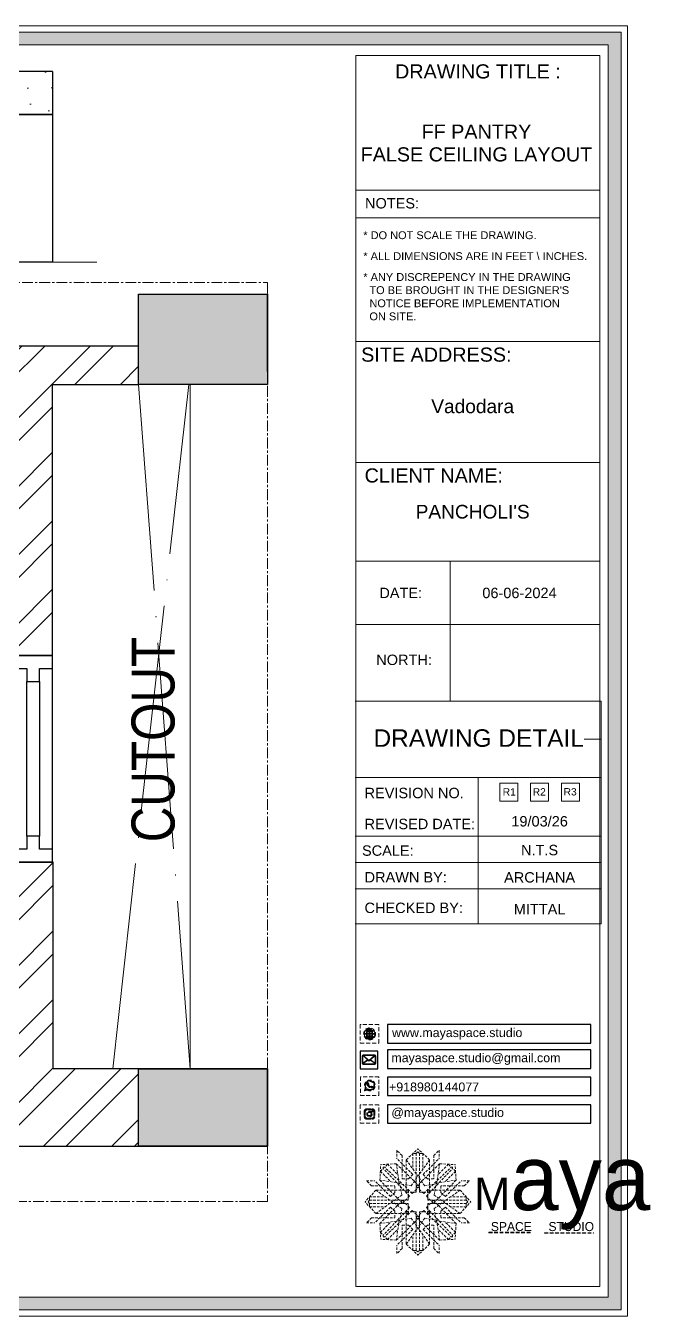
# Model space of a CAD drawing. Header units: millimetres. Extents: x 56222 to 3066687, y -650199 to -121287.
# Drawn here: x 135022.7 to 135095.3, y -184466.1 to -184316.2 of the extents above; entities that cross this region are included whole.
import ezdxf
from ezdxf.enums import TextEntityAlignment as Align

# ---------------------------------------------------------------- set-up
doc = ezdxf.new("R2010")
doc.units = ezdxf.units.MM
doc.header["$MEASUREMENT"] = 0
for name, pattern in [('ACAD_ISO04W100', [30, 24, -3, 0, -3]), ('CENTER', [2, 1.25, -0.25, 0.25, -0.25]), ('DASHEDX2', [1.5, 1, -0.5])]:
    doc.linetypes.add(name, pattern=pattern)
doc.layers.add('AR HATCH-7', color=7, linetype='Continuous')
for name, color, linetype, lineweight in [('COLUMN', 1, 'Continuous', 30), ('Dimension', 10, 'DASHEDX2', 20), ('FIRST FLOOR', 7, 'Continuous', 9), ('FIRST FLOOR ( TEXT )', 7, 'Continuous', 9), ('FIRST FLOOR_( PLine )_', 251, 'Continuous', 30), ('FURNITURE', 32, 'Continuous', 9), ('GROUND FLOOR', 7, 'Continuous', 9), ('hatch-wall', 8, 'Continuous', 9), ('NAME PLATE', 7, 'Continuous', 25), ('SECTION ( SLAB PLine )', 104, 'Continuous', 30), ('Text', 7, 'Continuous', 15)]:
    doc.layers.add(name, color=color, linetype=linetype, lineweight=lineweight)
doc.layers.add('XX~SLAB ( PLINE )', color=251, linetype='Continuous', plot=False)
doc.styles.add('Arial', font='arial.ttf')
doc.styles.add("Cn_BT_0'-0", font='swissc.ttf')
doc.styles.get("Standard").update_dxf_attribs({"font": 'arial.ttf', "height": 2.5})

# ---------------------------------------------------------------- blocks, each defined once
blk = doc.blocks.new('FSFSF')
at = {"color": 42, "lineweight": 5, "true_color": 0xe0ac11}
for p, q in [((28600.03, 143.51), (28600.03, 140.16)), ((28602.15, 141.41), (28600.03, 143.51)), ((28602.15, 141.41), (28602.15, 131.95)), ((28603.86, 139.69), (28608.58, 144.08)), ((28607.9, 142.22), (28606.58, 142.22)), ((28606.58, 142.22), (28606.58, 135.84)), ((28607.9, 142.22), (28608.58, 142.85)), ((28607.9, 142.22), (28607.9, 126.58)), ((28613.31, 139.69), (28608.58, 144.08)), ((28609.27, 142.22), (28608.59, 142.85)), ((28609.27, 142.22), (28609.27, 126.58)), ((28609.27, 142.22), (28610.59, 142.22)), ((28610.59, 142.22), (28610.59, 135.84)), ((28615.02, 141.41), (28617.14, 143.51)), ((28615.02, 141.41), (28615.02, 131.95)), ((28617.14, 143.51), (28617.14, 140.16)), ((28593.19, 131.45), (28593.54, 137.71)), ((28593.39, 135), (28594.56, 136.12)), ((28599.8, 138.06), (28593.54, 137.71)), ((28595.12, 136.69), (28594.53, 136.69)), ((28594.56, 136.12), (28594.56, 136.71)), ((28605.17, 124.98), (28594.56, 136.12)), ((28596.24, 137.86), (28595.12, 136.69)), ((28606.27, 126.08), (28595.12, 136.69)), ((28596.24, 137.86), (28600.47, 133.65)), ((28601.03, 130), (28599.8, 138.06)), ((28599.8, 138.05), (28608.58, 129.56)), ((28606.47, 133.76), (28600.03, 140.16)), ((28603.86, 126.58), (28603.86, 139.69)), ((28603.86, 139.69), (28608.58, 133.02)), ((28613.31, 139.69), (28608.59, 133.02)), ((28617.37, 138.05), (28608.59, 129.56)), ((28610.7, 133.76), (28617.14, 140.16)), ((28610.9, 126.08), (28622.05, 136.69)), ((28612.02, 124.98), (28622.62, 136.12)), ((28613.31, 126.58), (28613.31, 139.69)), ((28616.14, 130), (28617.37, 138.06)), ((28620.93, 137.86), (28616.7, 133.65)), ((28617.37, 138.06), (28623.63, 137.71)), ((28620.93, 137.86), (28622.05, 136.69)), ((28622.05, 136.69), (28622.64, 136.69)), ((28622.62, 136.12), (28622.62, 136.71)), ((28623.8, 135), (28622.62, 136.12)), ((28624, 131.45), (28623.65, 137.71)), ((28587.73, 131.22), (28591.08, 131.22)), ((28589.84, 129.1), (28587.73, 131.22)), ((28597.49, 124.78), (28591.08, 131.22)), ((28593.19, 131.45), (28601.69, 122.67)), ((28601.25, 130.22), (28593.19, 131.45)), ((28593.39, 135), (28597.6, 130.78)), ((28604.75, 131.95), (28602.15, 131.95)), ((28606.47, 133.76), (28604.75, 131.95)), ((28605.86, 129.18), (28608.58, 133.02)), ((28611.31, 129.18), (28608.59, 133.02)), ((28610.7, 133.76), (28612.42, 131.95)), ((28612.42, 131.95), (28615.02, 131.95)), ((28623.99, 131.45), (28615.5, 122.67)), ((28615.94, 130.22), (28624, 131.45)), ((28623.8, 135), (28619.59, 130.78)), ((28619.7, 124.78), (28626.1, 131.22)), ((28629.45, 131.22), (28626.1, 131.22)), ((28627.34, 129.1), (28629.45, 131.22)), ((28591.56, 127.39), (28587.17, 122.66)), ((28589.84, 129.1), (28599.29, 129.1)), ((28604.66, 127.39), (28591.56, 127.39)), ((28591.56, 127.39), (28598.23, 122.67)), ((28597.49, 124.78), (28599.29, 126.5)), ((28602.07, 125.39), (28598.23, 122.67)), ((28599.29, 126.5), (28599.29, 129.1)), ((28605.86, 129.18), (28601.03, 130)), ((28602.07, 125.39), (28601.25, 130.22)), ((28603.68, 126.54), (28603.68, 127.39)), ((28604.66, 126.54), (28603.68, 126.54)), ((28604.71, 127.57), (28603.86, 127.57)), ((28607.9, 126.58), (28603.86, 126.58)), ((28604.66, 123.35), (28604.66, 127.39)), ((28604.7, 126.58), (28604.71, 127.57)), ((28606.27, 126.08), (28608.58, 128.27)), ((28607.9, 128.92), (28608.58, 129.56)), ((28607.9, 128.92), (28608.58, 128.27)), ((28609.27, 128.92), (28608.59, 129.56)), ((28609.27, 128.92), (28608.59, 128.27)), ((28610.9, 126.08), (28608.59, 128.27)), ((28609.27, 126.58), (28613.31, 126.58)), ((28611.31, 129.18), (28616.14, 130)), ((28612.46, 126.58), (28612.46, 127.57)), ((28612.46, 127.57), (28613.31, 127.57)), ((28612.52, 123.35), (28612.52, 127.39)), ((28612.52, 127.39), (28625.63, 127.39)), ((28612.52, 126.54), (28613.51, 126.54)), ((28613.51, 126.54), (28613.51, 127.39)), ((28615.12, 125.39), (28615.94, 130.22)), ((28615.12, 125.39), (28618.96, 122.67)), ((28627.34, 129.1), (28617.89, 129.1)), ((28617.89, 126.5), (28617.89, 129.1)), ((28619.7, 124.78), (28617.89, 126.5)), ((28625.63, 127.39), (28618.96, 122.67)), ((28625.63, 127.39), (28630.02, 122.66)), ((28591.56, 117.94), (28587.17, 122.66)), ((28589.03, 123.35), (28588.4, 122.67)), ((28589.03, 121.98), (28588.4, 122.65)), ((28589.03, 123.35), (28589.03, 124.67)), ((28589.03, 124.67), (28595.4, 124.67)), ((28589.03, 123.35), (28604.66, 123.35)), ((28589.03, 121.98), (28604.66, 121.98)), ((28589.03, 121.98), (28589.03, 120.66)), ((28589.03, 120.66), (28595.4, 120.66)), ((28597.49, 120.54), (28591.08, 114.11)), ((28591.56, 117.94), (28598.23, 122.65)), ((28593.19, 113.88), (28601.69, 122.65)), ((28605.17, 120.35), (28594.56, 109.2)), ((28597.49, 120.54), (28599.29, 118.83)), ((28602.07, 119.94), (28598.23, 122.65)), ((28602.33, 123.35), (28601.69, 122.67)), ((28602.33, 121.98), (28601.69, 122.65)), ((28602.33, 123.35), (28602.97, 122.67)), ((28602.33, 121.98), (28602.97, 122.65)), ((28605.17, 124.98), (28602.97, 122.67)), ((28605.17, 120.35), (28602.97, 122.65)), ((28604.66, 121.98), (28604.66, 117.94)), ((28612.02, 124.98), (28614.21, 122.67)), ((28612.02, 120.35), (28614.21, 122.65)), ((28612.02, 120.35), (28622.62, 109.2)), ((28628.16, 123.35), (28612.52, 123.35)), ((28612.52, 121.98), (28612.52, 117.94)), ((28628.16, 121.98), (28612.52, 121.98)), ((28614.85, 123.35), (28614.21, 122.67)), ((28614.85, 121.98), (28614.21, 122.65)), ((28614.85, 123.35), (28615.5, 122.67)), ((28614.85, 121.98), (28615.5, 122.65)), ((28615.12, 119.94), (28618.96, 122.65)), ((28623.99, 113.88), (28615.5, 122.65)), ((28619.7, 120.54), (28617.89, 118.83)), ((28625.63, 117.94), (28618.96, 122.65)), ((28619.7, 120.54), (28626.1, 114.11)), ((28628.16, 124.67), (28621.78, 124.67)), ((28628.16, 120.66), (28621.78, 120.66)), ((28625.63, 117.94), (28630.02, 122.66)), ((28628.16, 123.35), (28628.16, 124.67)), ((28628.16, 123.35), (28628.78, 122.67)), ((28628.16, 121.98), (28628.78, 122.65)), ((28628.16, 121.98), (28628.16, 120.66)), ((28589.84, 116.23), (28587.73, 114.11)), ((28589.84, 116.23), (28599.29, 116.23)), ((28604.66, 117.94), (28591.56, 117.94)), ((28601.25, 115.1), (28593.19, 113.87)), ((28606.27, 119.15), (28595.12, 108.54)), ((28599.29, 118.83), (28599.29, 116.23)), ((28599.8, 107.17), (28608.58, 115.67)), ((28601.03, 115.23), (28599.8, 107.17)), ((28605.86, 116.05), (28601.03, 115.23)), ((28602.07, 119.94), (28601.25, 115.1)), ((28604.66, 118.78), (28603.68, 118.78)), ((28603.68, 118.78), (28603.68, 117.94)), ((28607.9, 118.65), (28603.86, 118.65)), ((28603.86, 118.65), (28603.86, 105.54)), ((28604.71, 117.66), (28603.86, 117.66)), ((28604.7, 118.65), (28604.71, 117.66)), ((28605.86, 116.05), (28608.58, 112.21)), ((28606.27, 119.15), (28608.58, 116.96)), ((28607.9, 103.01), (28607.9, 118.65)), ((28607.9, 116.31), (28608.58, 116.96)), ((28607.9, 116.31), (28608.58, 115.67)), ((28610.9, 119.15), (28608.59, 116.96)), ((28609.27, 116.31), (28608.59, 116.96)), ((28609.27, 116.31), (28608.59, 115.67)), ((28611.31, 116.05), (28608.59, 112.21)), ((28617.37, 107.17), (28608.59, 115.67)), ((28609.27, 118.65), (28613.31, 118.65)), ((28609.27, 103.01), (28609.27, 118.65)), ((28610.9, 119.15), (28622.05, 108.54)), ((28611.31, 116.05), (28616.14, 115.23)), ((28612.46, 118.65), (28612.46, 117.66)), ((28612.46, 117.66), (28613.31, 117.66)), ((28612.52, 118.78), (28613.51, 118.78)), ((28612.52, 117.94), (28625.63, 117.94)), ((28613.31, 118.65), (28613.31, 105.54)), ((28613.51, 118.78), (28613.51, 117.94)), ((28615.12, 119.94), (28615.94, 115.1)), ((28615.94, 115.1), (28624, 113.87)), ((28616.14, 115.23), (28617.37, 107.17)), ((28617.89, 118.83), (28617.89, 116.23)), ((28627.34, 116.23), (28617.89, 116.23)), ((28627.34, 116.23), (28629.45, 114.11)), ((28587.73, 114.11), (28591.08, 114.11)), ((28593.19, 113.87), (28593.54, 107.62)), ((28593.39, 110.32), (28597.6, 114.55)), ((28593.39, 110.32), (28594.56, 109.2)), ((28596.24, 107.37), (28600.47, 111.58)), ((28606.47, 111.47), (28600.03, 105.07)), ((28602.15, 103.82), (28602.15, 113.27)), ((28604.75, 113.27), (28602.15, 113.27)), ((28603.86, 105.54), (28608.58, 112.21)), ((28606.47, 111.47), (28604.75, 113.27)), ((28613.31, 105.54), (28608.59, 112.21)), ((28610.7, 111.47), (28612.42, 113.27)), ((28610.7, 111.47), (28617.14, 105.07)), ((28612.42, 113.27), (28615.02, 113.27)), ((28615.02, 103.82), (28615.02, 113.27)), ((28620.93, 107.37), (28616.7, 111.58)), ((28623.8, 110.32), (28619.59, 114.55)), ((28623.8, 110.32), (28622.62, 109.2)), ((28624, 113.87), (28623.65, 107.62)), ((28629.45, 114.11), (28626.1, 114.11)), ((28599.8, 107.17), (28593.54, 107.52)), ((28595.12, 108.54), (28594.53, 108.54)), ((28594.56, 109.2), (28594.56, 108.61)), ((28596.24, 107.37), (28595.12, 108.54)), ((28600.03, 101.71), (28600.03, 105.07)), ((28603.86, 105.54), (28608.58, 101.15)), ((28606.58, 103.01), (28606.58, 109.38)), ((28613.31, 105.54), (28608.58, 101.15)), ((28610.59, 103.01), (28610.59, 109.38)), ((28617.14, 101.71), (28617.14, 105.07)), ((28617.37, 107.17), (28623.63, 107.52)), ((28620.93, 107.37), (28622.05, 108.54)), ((28622.05, 108.54), (28622.64, 108.54)), ((28622.62, 109.2), (28622.62, 108.61)), ((28602.15, 103.82), (28600.03, 101.71)), ((28607.9, 103.01), (28606.58, 103.01)), ((28607.9, 103.01), (28608.58, 102.38)), ((28609.27, 103.01), (28608.59, 102.38)), ((28609.27, 103.01), (28610.59, 103.01)), ((28615.02, 103.82), (28617.14, 101.71))]:
    blk.add_line(p, q, dxfattribs=at)
blk = doc.blocks.new('hgwg')
at = {"layer": 'Dimension', "true_color": 0xd39e00}
h = blk.add_hatch(color=42, dxfattribs=at)
h.dxf.hatch_style = 1
h.paths.add_polyline_path([(27505.71, 45.05), (27494.27, 45.05), (27494.27, 44.9), (27505.71, 44.9)])
h = blk.add_hatch(color=42, dxfattribs=at)
h.dxf.hatch_style = 1
h.paths.add_polyline_path([(27523.3, 44.9), (27509.68, 44.9), (27509.68, 44.75), (27523.3, 44.75)])
at = {"layer": 'Dimension', "color": 42, "true_color": 0xd39e00}
for p, q in [((27494.27, 45.05), (27505.71, 45.05)), ((27494.27, 44.9), (27494.27, 45.05)), ((27494.27, 44.9), (27505.71, 44.9)), ((27505.71, 45.05), (27505.71, 44.9)), ((27509.68, 44.9), (27523.3, 44.9)), ((27509.68, 44.9), (27509.68, 44.75)), ((27509.68, 44.75), (27523.3, 44.75)), ((27523.3, 44.75), (27523.3, 44.9))]:
    blk.add_line(p, q, dxfattribs=at)
at = {"layer": 'Dimension', "color": 42, "true_color": 0xd39e00, "attachment_point": 1}
for s, width, insert, char_height in [('{\\fCinzel|b0|i0|c0|p2;\\H1.5x;M\\fAmsterdam One|b0|i0|c0|p2;\\H2x;aya}', 85.3277, (27490.17, 69.17), 6), ('{\\fCinzel|b0|i0|c0|p0;SPACE     STUDIO}', 66.129, (27494.83, 47.86), 2.5)]:
    blk.add_mtext_dynamic_manual_height_columns(s, width=width, gutter_width=30, heights=[0], dxfattribs=dict(at, insert=insert, char_height=char_height))
blk = doc.blocks.new('QEGW4TG')
at = {"layer": 'Dimension', "true_color": 0x000000}
h = blk.add_hatch(color=18, dxfattribs=at)
h.dxf.hatch_style = 1
h.paths.add_polyline_path([(1.19, 1.98), (1.03, 1.3, 0.550912), (1.11, 1.23), (1.75, 1.39, 6.344125)])
h.paths.add_polyline_path([(1.81, 1.7), (1.4, 1.6), (1.5, 2.03, -9.071339)], flags=16)
h.paths.add_polyline_path([(1.75, 2.69, -0.387513), (1.89, 3.19, -0.360742), (2.01, 3.18), (2.17, 2.86, -0.071517), (2.06, 2.73, 0.321676), (2.05, 2.65, 0.122183), (2.53, 2.25, 0.066047), (2.69, 1.93, 0.375674), (3.11, 2.16, 0.526753), (3.03, 2.29), (2.79, 2.37, 0.273721), (2.69, 2.34, 0.040749), (2.63, 2.27, -2.427977), (2.45, 2, -0.190785)], flags=0)
h = blk.add_hatch(color=18, dxfattribs=at)
h.dxf.hatch_style = 1
h.paths.add_polyline_path([(2.69, 2.34, 0.040749), (2.63, 2.27, -0.441282), (2.53, 2.25, -0.11828), (2.06, 2.64, -0.441282), (2.07, 2.74, 0.040749), (2.13, 2.81, 0.290083), (2.14, 2.92), (2.01, 3.18, 0.316231), (1.91, 3.2, 0.190337), (1.73, 3, 0.170513), (1.72, 2.74, 0.252784), (2.69, 1.93, 0.170513), (2.95, 1.97, 0.190337), (3.11, 2.18, 0.466684), (3.03, 2.29), (2.79, 2.37, 0.273721)])
for p, q in [((1.19, 1.98), (1.03, 1.3)), ((1.1, 1.23), (1.75, 1.39)), ((1.5, 2.03), (1.4, 1.6)), ((1.4, 1.6), (1.81, 1.7)), ((2.01, 3.18), (2.14, 2.92)), ((3.07, 2.28), (2.8, 2.36))]:
    blk.add_line(p, q)
blk.add_lwpolyline([(0, 0), (4.68, 0), (4.68, 4.68), (0, 4.68)], close=True)
for centre, radius, start, end in [((2.39, 2.56), 1.34, 241.4727, 205.6422), ((2.39, 2.56), 1.04, 235.9962, 210.8333), ((1.09, 1.29), 0.0598, 164.8483, 282.1458), ((2.09, 2.87), 0.39, 159.7007, 198.4072), ((2.96, 3.23), 1.33, 201.4218, 258.1669), ((2.07, 2.87), 0.364, 118.9685, 159.3648), ((1.94, 3.12), 0.0896, 41.8985, 123.1344), ((2.11, 2.68), 0.066, 135.9932, 224.8892), ((1.67, 3.16), 0.586, 312.4617, 321.8728), ((3.12, 3.42), 1.31, 216.5455, 243.5279), ((2.05, 2.87), 0.104, 320.3924, 28.6971), ((2.57, 2.3), 0.066, 234.2482, 323.1441), ((3.11, 1.94), 0.586, 137.2645, 146.6756), ((2.76, 2.27), 0.104, 70.4402, 138.745), ((2.75, 2.31), 0.39, 260.7301, 299.4366), ((2.76, 2.29), 0.364, 299.7725, 340.1688), ((3.03, 2.2), 0.0896, 336.0029, 57.2388)]:
    blk.add_arc(centre, radius, start, end)
blk = doc.blocks.new('ASGERG')
at = {"layer": 'Dimension', "true_color": 0x000000}
h = blk.add_hatch(color=18, dxfattribs=at)
h.dxf.hatch_style = 1
h.paths.add_polyline_path([(0.99, 1.7, 0.402382), (1.83, 1.03), (2.96, 1.03, 0.426145), (3.66, 1.9), (3.66, 2.99, 0.402382), (2.83, 3.67), (1.69, 3.67, 0.426145), (0.99, 2.79)])
h.paths.add_polyline_path([(1.27, 1.72, 0.402382), (1.8, 1.3), (2.94, 1.3, 0.426145), (3.38, 1.85), (3.38, 2.97, 0.402382), (2.85, 3.4), (1.72, 3.4, 0.426145), (1.27, 2.85)], flags=16)
h.paths.add_polyline_path([(3.02, 2.35, -1), (1.64, 2.35, -1)], flags=0)
h.paths.add_polyline_path([(2.74, 2.35, -1), (1.92, 2.35, -1)], flags=0)
h.paths.add_polyline_path([(3.19, 3.02, -1), (2.86, 3.02, -1)], flags=0)
h.paths.add_polyline_path([(1.64, 2.35, 1), (3.02, 2.35, 1)], flags=0)
h = blk.add_hatch(color=18, dxfattribs=at)
h.dxf.hatch_style = 1
h.paths.add_polyline_path([(1.64, 2.35, 1), (3.02, 2.35, 1)])
h.paths.add_polyline_path([(2.74, 2.35, 1), (1.92, 2.35, 1)], flags=16)
h = blk.add_hatch(color=18, dxfattribs=at)
h.dxf.hatch_style = 1
h.paths.add_polyline_path([(3.19, 3.02, 1), (2.86, 3.02, 1)])
for p, q in [((1.69, 3.67), (2.96, 3.67)), ((2.94, 3.4), (1.72, 3.4)), ((0.99, 2.99), (0.99, 1.7)), ((1.27, 2.97), (1.27, 1.72)), ((1.69, 1.03), (2.96, 1.03)), ((2.94, 1.3), (1.72, 1.3)), ((3.38, 2.97), (3.38, 1.72)), ((3.66, 2.99), (3.66, 1.7))]:
    blk.add_line(p, q)
blk.add_lwpolyline([(0, 0), (4.68, 0), (4.68, 4.68), (0, 4.68)], close=True)
for centre, radius in [((2.33, 2.35), 0.694), ((2.33, 2.35), 0.414), ((3.02, 3.02), 0.168)]:
    blk.add_circle(centre, radius)
for centre, radius, start, end in [((1.76, 2.89), 0.778, 94.8631, 172.8127), ((1.76, 2.91), 0.491, 94.8631, 172.8127), ((2.9, 2.91), 0.491, 7.1873, 85.1369), ((2.89, 2.89), 0.778, 7.1873, 85.1369), ((1.76, 1.8), 0.778, 187.1873, 265.1369), ((1.76, 1.78), 0.491, 187.1873, 265.1369), ((2.9, 1.78), 0.491, 274.8631, 352.8127), ((2.89, 1.8), 0.778, 274.8631, 352.8127)]:
    blk.add_arc(centre, radius, start, end)
blk = doc.blocks.new('DTGWEGEARG')
at = {"layer": 'Dimension', "true_color": 0x000000}
h = blk.add_hatch(color=18, dxfattribs=at)
h.dxf.hatch_style = 1
h.paths.add_polyline_path([(3.83, 2.34, 1), (0.85, 2.34, 1)])
h.paths.add_polyline_path([(2.41, 1.12), (2.41, 1.69, -0.058279), (2.81, 1.63, -0.103353)], flags=16)
h.paths.add_polyline_path([(2.26, 1.13, -0.101741), (1.87, 1.63, -0.057171), (2.26, 1.69)], flags=16)
h.paths.add_polyline_path([(2.17, 1.01, -0.105795), (1.72, 1.58, 0.055205), (1.38, 1.41, 0.169822)], flags=16)
h.paths.add_polyline_path([(3.02, 1.72, 0.081336), (3.13, 2.27), (3.68, 2.27, -0.152069), (3.4, 1.52, 0.05687)], flags=16)
h.paths.add_polyline_path([(2.87, 1.77, 0.061945), (2.41, 1.84), (2.41, 2.27), (2.98, 2.27, -0.081344)], flags=16)
h.paths.add_polyline_path([(2.26, 1.84, 0.060923), (1.8, 1.77, -0.081344), (1.7, 2.27), (2.26, 2.27)], flags=16)
h.paths.add_polyline_path([(1.66, 1.72, 0.05687), (1.28, 1.52, -0.152069), (1, 2.27), (1.55, 2.27, 0.081336)], flags=16)
h.paths.add_polyline_path([(2.98, 2.42), (2.41, 2.42), (2.41, 2.83, 0.061945), (2.87, 2.91, -0.080009)], flags=16)
h.paths.add_polyline_path([(3.13, 2.42, 0.080116), (3.02, 2.96, 0.127778), (2.51, 3.67, -0.36029), (3.68, 2.42)], flags=16)
h.paths.add_polyline_path([(2.26, 2.42), (1.7, 2.42, -0.080009), (1.8, 2.91, 0.060923), (2.26, 2.84)], flags=16)
h.paths.add_polyline_path([(1.55, 2.42), (1, 2.42, -0.150466), (1.28, 3.16, 0.05687), (1.66, 2.96, 0.080116)], flags=16)
h.paths.add_polyline_path([(2.41, 2.98), (2.41, 3.56, -0.103353), (2.81, 3.05, -0.058279)], flags=16)
h.paths.add_polyline_path([(2.26, 2.99, -0.057171), (1.87, 3.05, -0.101741), (2.26, 3.55)], flags=16)
h.paths.add_polyline_path([(1.72, 3.1, -0.055205), (1.38, 3.27, -0.169822), (2.17, 3.67, 0.105795)], flags=16)
blk.add_lwpolyline([(0, 0), (4.68, 0), (4.68, 4.68), (0, 4.68)], close=True)
at = {"layer": 'Dimension', "color": 18, "true_color": 0x000000}
for p, q in [((2.26, 3.55), (2.26, 2.99)), ((2.41, 3.56), (2.41, 2.98)), ((1, 2.42), (1.55, 2.42)), ((1, 2.27), (1.55, 2.27)), ((1.7, 2.42), (2.26, 2.42)), ((1.7, 2.27), (2.26, 2.27)), ((2.26, 2.84), (2.26, 2.42)), ((2.26, 2.27), (2.26, 1.84)), ((2.26, 1.69), (2.26, 1.13)), ((2.41, 2.83), (2.41, 2.42)), ((2.41, 2.42), (2.98, 2.42)), ((2.41, 2.27), (2.98, 2.27)), ((2.41, 2.27), (2.41, 1.84)), ((2.41, 1.69), (2.41, 1.12)), ((3.13, 2.42), (3.68, 2.42)), ((3.13, 2.27), (3.68, 2.27))]:
    blk.add_line(p, q, dxfattribs=at)
blk.add_circle((2.34, 2.34), 1.49, dxfattribs=at)
for centre, radius, start, end in [((2.34, 2.34), 1.34, 97.3549, 135.9073), ((2.34, 4.74), 1.75, 236.7417, 249.3811), ((3.28, 2.34), 1.73, 129.9301, 154.0867), ((3.28, 2.34), 1.58, 130.1073, 153.3446), ((1.4, 2.34), 1.58, 26.6554, 50.2584), ((2.34, 2.34), 1.34, 3.3907, 82.6451), ((1.4, 2.34), 1.73, 25.9133, 50.0699), ((2.34, 4.74), 1.75, 290.6189, 303.2583), ((2.34, 2.34), 1.34, 142.3819, 176.6093), ((2.34, 2.34), 1.34, 183.0315, 217.6181), ((2.34, 4.74), 1.9, 236.1399, 249.1595), ((2.34, -0.06), 1.9, 110.8405, 123.8601), ((2.34, -0.06), 1.75, 110.6189, 123.2583), ((2.34, 2.34), 1.34, 224.0927, 262.6451), ((3.28, 2.34), 1.73, 159.0567, 177.3789), ((3.28, 2.34), 1.73, 182.3435, 200.9433), ((3.28, 2.34), 1.58, 158.8325, 177.1302), ((3.28, 2.34), 1.58, 182.5658, 201.1675), ((3.28, 2.34), 1.73, 205.9133, 230.0699), ((2.34, 4.74), 1.9, 253.6799, 267.6253), ((2.34, -0.06), 1.9, 92.3747, 106.3201), ((2.34, 4.74), 1.75, 254.3336, 267.422), ((2.34, -0.06), 1.75, 92.578, 105.6664), ((3.28, 2.34), 1.58, 206.6554, 229.8927), ((2.34, 4.74), 1.75, 272.3248, 285.6664), ((2.34, 4.74), 1.9, 272.1415, 286.3201), ((2.34, -0.06), 1.9, 73.6799, 87.8585), ((2.34, -0.06), 1.75, 74.3336, 87.6752), ((1.4, 2.34), 1.58, 309.7416, 333.3446), ((1.4, 2.34), 1.73, 309.9301, 334.0867), ((2.34, 2.34), 1.34, 277.3549, 315.9073), ((1.4, 2.34), 1.58, 2.8698, 21.1675), ((1.4, 2.34), 1.58, 338.8325, 357.4342), ((2.34, -0.06), 1.75, 56.7417, 69.3811), ((2.34, 4.74), 1.9, 290.8405, 303.8601), ((1.4, 2.34), 1.73, 2.6211, 20.9433), ((1.4, 2.34), 1.73, 339.0567, 357.6565), ((2.34, -0.06), 1.9, 56.1399, 69.1595), ((2.34, 2.34), 1.34, 322.3819, 356.9685)]:
    blk.add_arc(centre, radius, start, end, dxfattribs=at)

msp = doc.modelspace()

# ---------------------------------------------------------------- hatches: boundary and pattern name
at = {"layer": 'AR HATCH-7', "linetype": 'CENTER', "lineweight": 15, "true_color": 0x939598}
h = msp.add_hatch(dxfattribs=at)
h.set_pattern_fill('AR-CONC', color=252, angle=225)
h.set_pattern_definition([(275, (374.851, 1211.4364), (-5.51551999, -4.62807079), [0.75, -8.25]), (220, (374.851, 1211.436), (6.29992167, -4.3376815), [0.6, -6.6]), (325.4514445, (374.391, 1211.051), (0.78440164, -8.96575221), [0.63740192, -7.01142112]), (271.1842, (376.265, 1210.022), (-8.71693388, -6.37613776), [1.125, -12.375]), (321.6356355, (375.539, 1209.491), (0.2790007, -13.4971167), [0.9561034, -10.5171376]), (216.184164, (376.265, 1210.022), (0.2790007, -13.4971167), [0.9, -9.9]), (246, (375.2043, 1209.6686), (-7.06771572, -1.37382476), [0.75, -8.25]), (191, (375.204, 1209.6686), (3.40708593, -6.84808435), [0.6, -6.6]), (296.4514447, (374.615, 1209.554), (-3.66062975, -8.22190906), [0.6374019, -7.01142112]), (262.5, (374.8508, 1211.4364), (2.267931853, -2.439898176), [0, -6.52, 0, -6.7, 0, -6.625]), (232.5, (374.8508, 1211.4364), (0.92872942, -4.6490945), [0, -3.82, 0, -6.37, 0, -2.525]), (192.5, (376.4276, 1213.0132), (-3.934181673, -3.615207618), [0, -2.5, 0, -7.8, 0, -10.35]), (182.5, (377.1347, 1213.7203), (-3.41589983, -4.83159807), [0, -3.25, 0, -5.18, 0, -7.35])])
h.paths.add_polyline_path([(135025.85, -184321.48), (134896.85, -184321.48), (134896.85, -184338.48), (134905.35, -184338.48), (134905.35, -184326.48), (135025.85, -184326.48)])
at = {"layer": 'Dimension', "linetype": 'Continuous', "true_color": 0xd39e00}
h = msp.add_hatch(color=42, dxfattribs=at)
h.paths.add_polyline_path([(134881.05, -184316.92), (134881.05, -184465.35), (135091.92, -184465.35), (135091.92, -184316.92)])
h.paths.add_polyline_path([(134882.53, -184318.4), (135090.44, -184318.4), (135090.44, -184463.87), (134882.53, -184463.87)], flags=16)
at = {"layer": 'Dimension', "true_color": 0x000000}
h = msp.add_hatch(color=18, dxfattribs=at)
h.dxf.hatch_style = 1
h.paths.add_polyline_path([(135063.26, -184436.83, 0.414214), (135063.41, -184436.68), (135063.41, -184435.89, 0.414214), (135063.26, -184435.73), (135062.01, -184435.73, 0.414214), (135061.85, -184435.89), (135061.85, -184436.68, 0.414214), (135062.01, -184436.83)])
h.paths.add_polyline_path([(135062.75, -184436.36), (135063.33, -184436.75, -0.198912), (135063.26, -184436.77), (135062.01, -184436.77, -0.198912), (135061.94, -184436.75), (135062.52, -184436.36), (135062.63, -184436.47)], flags=16)
h.paths.add_polyline_path([(135062.63, -184436.39), (135062, -184435.79, -0.028783), (135062.01, -184435.79), (135063.26, -184435.79, -0.028783), (135063.27, -184435.79)], flags=16)
h.paths.add_polyline_path([(135062.79, -184436.32), (135063.33, -184435.82, -0.202482), (135063.36, -184435.89), (135063.36, -184436.68, -0.043076), (135063.35, -184436.69)], flags=16)
h.paths.add_polyline_path([(135062.47, -184436.32), (135061.91, -184436.69, -0.043076), (135061.91, -184436.68), (135061.91, -184435.89, -0.202482), (135061.94, -184435.82)], flags=16)
at = {"layer": 'FURNITURE', "linetype": 'CENTER', "lineweight": 15, "true_color": 0x636466}
h = msp.add_hatch(dxfattribs=at)
h.set_pattern_fill('AR-CONC', color=251)
h.set_pattern_definition([(50, (1705.278, -5.322), (7.17260183, -0.62752135), [0.75, -8.25]), (355, (1705.278, -5.322), (-1.38751334, 7.52192134), [0.6, -6.6]), (100.4514445, (1705.876, -5.3744), (5.78508847, 6.8943999), [0.63740192, -7.01142112]), (46.1842, (1705.278, -3.322), (10.6724133, -1.6551928), [1.125, -12.375]), (96.6356355, (1706.167, -3.46), (9.34661946, 9.741186), [0.9561034, -10.5171376]), (351.184164, (1705.278, -3.322), (9.34661945, 9.741186), [0.9, -9.9]), (21, (1706.278, -3.822), (5.96907052, -4.0261889), [0.75, -8.25]), (326, (1706.278, -3.822), (2.43315332, 7.25150045), [0.6, -6.6]), (71.4514447, (1706.7754, -4.1576), (8.40222377, 3.22531153), [0.6374019, -7.01142112]), (37.5, (1705.278, -5.322), (0.121598553, 3.328938538), [0, -6.52, 0, -6.7, 0, -6.625]), (7.5, (1705.278, -5.322), (2.630695374, 3.94411712), [0, -3.82, 0, -6.37, 0, -2.525]), (327.5, (1703.048, -5.322), (5.338224362, -0.225548717), [0, -2.5, 0, -7.8, 0, -10.35]), (317.5, (1702.048, -5.322), (5.83186169, 1.00104982), [0, -3.25, 0, -5.18, 0, -7.35])])
h.paths.add_polyline_path([(134907.35, -184431.34), (134896.85, -184431.34), (134896.85, -184446.34), (134907.35, -184446.34), (134907.35, -184443.34)])
h.paths.add_polyline_path([(134907.35, -184347.34), (134892.35, -184347.34), (134892.35, -184363.84), (134907.35, -184363.84)])
h.paths.add_polyline_path([(135050.85, -184347.34), (135035.85, -184347.34), (135035.85, -184357.84), (135050.85, -184357.84)])
h.paths.add_polyline_path([(135050.85, -184437.34), (135035.85, -184437.34), (135035.85, -184446.34), (135050.85, -184446.34), (135050.85, -184441.84)])
at = {"layer": 'hatch-wall', "linetype": 'CENTER', "lineweight": 15}
h = msp.add_hatch(dxfattribs=at)
h.set_pattern_fill('ANSI32', color=256, scale=15)
h.set_pattern_definition([(45, (1705.278, -5.322), (-3.97747564, 3.97747564), []), (45, (1707.9296, -5.322), (-3.97747564, 3.97747564), [])])
h.paths.add_polyline_path([(134901.35, -184363.84), (134896.85, -184363.84), (134896.85, -184431.34), (134901.35, -184431.34)])
h.paths.add_polyline_path([(135035.85, -184353.34), (134907.35, -184353.34), (134907.35, -184357.84), (135021.35, -184357.84), (135021.35, -184384.79), (135021.35, -184389.34), (135025.85, -184389.34), (135025.85, -184357.84), (135035.85, -184357.84)])
h.paths.add_polyline_path([(135025.93, -184413.34), (135021.35, -184413.34), (135021.35, -184441.84), (134997.85, -184441.84), (134943.35, -184441.84), (134939.35, -184441.84), (134939.35, -184446.34), (135035.85, -184446.34), (135035.85, -184437.34), (135025.93, -184437.34)])
h.paths.add_polyline_path([(134901.35, -184446.34), (134896.85, -184446.34), (134896.85, -184452.77), (134901.35, -184452.77)])

# ---------------------------------------------------------------- linework, layer by layer
at = {"color": 18, "true_color": 0x000000}
for points in [[(135064.77, -184434.37), (135088.4, -184434.37), (135088.4, -184432.21), (135064.77, -184432.21)], [(135064.77, -184437.32), (135088.4, -184437.32), (135088.4, -184435.16), (135064.77, -184435.16)], [(135064.79, -184440.46), (135088.4, -184440.46), (135088.4, -184438.3), (135064.79, -184438.3)], [(135064.77, -184443.68), (135088.4, -184443.68), (135088.4, -184441.52), (135064.77, -184441.52)]]:
    msp.add_lwpolyline(points, close=True, dxfattribs=at)
msp.add_lwpolyline([(135061.61, -184437.34), (135063.66, -184437.34), (135063.66, -184435.28), (135061.61, -184435.28)], close=True)
at = {"layer": 'COLUMN', "transparency": 33554687}
for points in [[(135035.85, -184357.84), (135035.85, -184347.34), (135050.85, -184347.34), (135050.85, -184357.84)], [(135035.85, -184446.34), (135035.85, -184437.34), (135050.85, -184437.34), (135050.85, -184446.34)]]:
    msp.add_lwpolyline(points, close=True, dxfattribs=at)
at = {"layer": 'Dimension', "color": 42, "linetype": 'Continuous', "true_color": 0xd39e00}
for p, q in [((135089.44, -184335.28), (135061.11, -184335.28)), ((135089.44, -184338.47), (135061.11, -184338.47)), ((135089.44, -184352.87), (135061.11, -184352.87)), ((135089.44, -184366.91), (135061.11, -184366.91)), ((135089.44, -184378.36), (135061.11, -184378.36)), ((135072.07, -184378.36), (135072.07, -184394.62)), ((135089.44, -184385.72), (135061.11, -184385.72)), ((135089.61, -184394.62), (135061.02, -184394.62)), ((135089.61, -184394.62), (135089.61, -184420.52)), ((135087.64, -184399.06), (135089.61, -184399.06)), ((135061.02, -184403.5), (135089.61, -184403.5)), ((135075.32, -184420.52), (135075.32, -184403.5)), ((135089.61, -184410.31), (135061.02, -184410.31)), ((135089.61, -184413.38), (135061.02, -184413.38)), ((135089.61, -184416.44), (135061.02, -184416.44)), ((135061.02, -184420.52), (135089.61, -184420.52))]:
    msp.add_line(p, q, dxfattribs=at)
at = {"layer": 'Dimension', "color": 18, "linetype": 'Continuous', "true_color": 0x000000}
for p, q in [((135061.85, -184435.89), (135061.85, -184436.68)), ((135061.91, -184435.89), (135061.91, -184436.68)), ((135061.94, -184435.82), (135062.47, -184436.32)), ((135062, -184435.79), (135062.63, -184436.39)), ((135062.01, -184435.73), (135063.26, -184435.73)), ((135062.01, -184435.79), (135063.26, -184435.79)), ((135062.63, -184436.39), (135063.27, -184435.79)), ((135062.79, -184436.32), (135063.33, -184435.82)), ((135063.36, -184435.89), (135063.36, -184436.68)), ((135063.41, -184435.89), (135063.41, -184436.68)), ((135061.91, -184436.69), (135062.47, -184436.32)), ((135061.94, -184436.75), (135062.52, -184436.36)), ((135062.01, -184436.77), (135063.26, -184436.77)), ((135062.01, -184436.83), (135063.26, -184436.83)), ((135062.52, -184436.36), (135062.63, -184436.47)), ((135062.63, -184436.47), (135062.75, -184436.36)), ((135063.33, -184436.75), (135062.75, -184436.36)), ((135063.35, -184436.69), (135062.79, -184436.32))]:
    msp.add_line(p, q, dxfattribs=at)
at = {"layer": 'Dimension', "color": 42, "linetype": 'Continuous', "true_color": 0xd39e00}
for points in [[(134880.31, -184316.18), (135092.66, -184316.18), (135092.66, -184466.09), (134880.31, -184466.09)], [(134881.05, -184316.92), (135091.92, -184316.92), (135091.92, -184465.35), (134881.05, -184465.35)], [(134882.53, -184318.4), (135090.44, -184318.4), (135090.44, -184463.87), (134882.53, -184463.87)], [(135077.85, -184404.16), (135079.93, -184404.16), (135079.93, -184406.25), (135077.85, -184406.25)], [(135081.42, -184404.16), (135083.51, -184404.16), (135083.51, -184406.25), (135081.42, -184406.25)], [(135084.99, -184404.16), (135087.08, -184404.16), (135087.08, -184406.25), (135084.99, -184406.25)]]:
    msp.add_lwpolyline(points, close=True, dxfattribs=at)
at = {"layer": 'Dimension', "color": 42, "linetype": 'ByBlock', "true_color": 0xd39e00}
msp.add_lwpolyline([(135061.11, -184462.65), (135061.11, -184319.62), (135089.44, -184319.62), (135089.44, -184462.65)], close=True, dxfattribs=at)
at = {"layer": 'Dimension', "color": 18, "true_color": 0x000000}
for centre, radius, start, end in [((135062.01, -184435.89), 0.157, 90, 180), ((135062.01, -184435.89), 0.0982, 134.2135, 180), ((135062.01, -184435.89), 0.0982, 90, 96.5948), ((135063.26, -184435.89), 0.157, 0, 90), ((135063.26, -184435.89), 0.0982, 83.4052, 90), ((135063.26, -184435.89), 0.0982, 0, 45.7865), ((135062.01, -184436.68), 0.157, 180, 270), ((135062.01, -184436.68), 0.0982, 180, 189.8662), ((135062.01, -184436.68), 0.0982, 225, 270), ((135063.26, -184436.68), 0.157, 270, 0), ((135063.26, -184436.68), 0.0982, 270, 315), ((135063.26, -184436.68), 0.0982, 350.1338, 0)]:
    msp.add_arc(centre, radius, start, end, dxfattribs=at)
at = {"layer": 'FIRST FLOOR', "transparency": 33554687}
for p, q in [((135041.85, -184357.84), (135041.85, -184437.34)), ((135021.35, -184389.34), (135025.85, -184389.34)), ((134942.85, -184446.34), (135050.85, -184446.34))]:
    msp.add_line(p, q, dxfattribs=at)
at = {"layer": 'FIRST FLOOR_( PLine )_', "transparency": 33554687}
for p, q in [((135050.85, -184356.34), (135050.85, -184347.34)), ((134907.35, -184353.34), (135035.85, -184353.34)), ((135025.85, -184389.34), (135025.85, -184357.84)), ((135025.85, -184357.84), (135035.84, -184357.84)), ((135021.35, -184389.34), (135025.85, -184389.34))]:
    msp.add_line(p, q, dxfattribs=at)
for points in [[(135021.35, -184326.48), (135025.85, -184326.48), (135025.85, -184343.63), (135021.35, -184343.63)], [(134939.35, -184441.84), (134939.35, -184446.34), (135050.85, -184446.34), (135050.85, -184441.84), (135050.85, -184437.34), (135025.93, -184437.34), (135025.93, -184413.34), (135021.35, -184413.34), (135021.35, -184441.84)]]:
    msp.add_lwpolyline(points, close=True, dxfattribs=at)
at = {"layer": 'FURNITURE', "color": 9, "linetype": 'CENTER', "lineweight": 15, "true_color": 0xc7c8ca}
msp.add_lwpolyline([(135050.85, -184452.77), (134888.32, -184452.77), (134888.32, -184346.02), (135050.85, -184346.02)], close=True, dxfattribs=at)
at = {"layer": 'GROUND FLOOR', "color": 1, "linetype": 'ACAD_ISO04W100', "transparency": 33554687}
for p, q in [((135032.85, -184437.34), (135041.68, -184357.84)), ((135035.84, -184357.84), (135041.85, -184437.34))]:
    msp.add_line(p, q, dxfattribs=at)
at = {"layer": 'SECTION ( SLAB PLine )', "color": 1}
for p, q in [((135025.85, -184321.48), (134896.85, -184321.48)), ((135025.85, -184321.48), (135025.85, -184326.48)), ((135025.85, -184326.48), (134905.35, -184326.48))]:
    msp.add_line(p, q, dxfattribs=at)
at = {"layer": 'Text', "color": 9, "linetype": 'Continuous', "lineweight": 0, "true_color": 0xc7c8ca}
msp.add_lwpolyline([(134891.74, -184343.63), (134960.79, -184343.63), (134961.24, -184344.42), (134961.49, -184342.85), (134961.88, -184343.63), (135030.99, -184343.63)], dxfattribs=at)
at = {"layer": 'XX~SLAB ( PLINE )', "transparency": 33554687}
msp.add_lwpolyline([(135021.35, -184389.34), (135021.35, -184390.84), (135022.85, -184390.84), (135022.85, -184392.34), (135024.35, -184392.34), (135024.35, -184410.34), (135022.85, -184410.34), (135022.85, -184411.84), (135021.35, -184411.84), (135021.35, -184413.34), (135025.85, -184413.34), (135025.85, -184411.84), (135024.35, -184411.84), (135024.35, -184410.34), (135022.85, -184410.34), (135022.85, -184392.34), (135024.35, -184392.34), (135024.35, -184390.84), (135025.85, -184390.84), (135025.85, -184389.34), (135021.35, -184389.34), (135021.35, -184413.34), (135025.85, -184413.34), (135025.85, -184389.34)], close=True, dxfattribs=at)

# ---------------------------------------------------------------- block references
at = {"layer": 'Dimension', "color": 42, "true_color": 0xd39e00}
for name, p, xscale, yscale, zscale in [('DTGWEGEARG', (135061.62, -184434.37), 0.4616418463054147, 0.4616418463054147, 0.4616418463054147), ('QEGW4TG', (135061.63, -184440.46), 0.4616418463054147, 0.4616418463054147, 0.4616418463054147), ('ASGERG', (135061.62, -184443.68), 0.4616418463054147, 0.4616418463054147, 0.4616418463054147), ('FSFSF', (126851.91, -184488.03), 0.2872008976991377, 0.2872008976991377, 0.2872008976991377), ('hgwg', (123553.05, -184475.21), 0.4191241156716867, 0.4191241156716867, 0.4191241156716867)]:
    msp.add_blockref(name, p, dxfattribs=dict(at, xscale=xscale, yscale=yscale, zscale=zscale))

# ---------------------------------------------------------------- texts
at = {"color": 18, "true_color": 0x000000, "char_height": 1.0322, "attachment_point": 1}
for s, width, gutter_width, insert in [('www.mayaspace.studio', 6.9318, 5.8, (135065.31, -184432.63)), ('mayaspace.studio@gmail.com', 4.3245, 3.62, (135065.23, -184435.55)), ('+918980144077', 16.8636, 3.62, (135064.96, -184438.94)), ('@mayaspace.studio', 4.3245, 3.62, (135065.23, -184441.91))]:
    msp.add_mtext_dynamic_manual_height_columns(s, width=width, gutter_width=gutter_width, heights=[0], dxfattribs=dict(at, insert=insert))
at = {"layer": 'FIRST FLOOR ( TEXT )', "color": 1, "transparency": 33554687, "insert": (135037.57, -184399.1), "char_height": 5, "attachment_point": 5, "rotation": 90, "style": "Cn_BT_0'-0"}
msp.add_mtext('CUTOUT', dxfattribs=at)
at = {"layer": 'NAME PLATE', "style": 'Arial'}
for s, height, p in [('DRAWING TITLE : ', 1.6438, (135075.61, -184322.3)), ('FF PANTRY', 1.644, (135075.12, -184329.3)), ('FALSE CEILING LAYOUT', 1.6438, (135075.12, -184331.94)), ('NOTES:', 1.208, (135065.31, -184337.4)), ('SITE ADDRESS:', 1.6438, (135070.46, -184355.2)), ('Vadodara', 1.589, (135074.68, -184361.18)), ('CLIENT NAME:', 1.6438, (135070.16, -184369.24)), ("PANCHOLI'S", 1.589, (135074.68, -184373.42)), ('DATE:', 1.208, (135066.32, -184382.67)), ('06-06-2024', 1.208, (135080.12, -184382.67)), ('NORTH:', 1.208, (135066.71, -184390.44)), ('DRAWING DETAIL', 2.0323, (135075.38, -184399.94)), ('REVISION NO.', 1.2078, (135067.88, -184405.91)), ('REVISED DATE: ', 1.2078, (135068.77, -184409.51)), ('SCALE:', 1.208, (135064.82, -184412.6)), ('DRAWN BY:', 1.208, (135066.9, -184415.7)), ('ARCHANA', 1.208, (135082.46, -184415.71)), ('CHECKED BY:', 1.2078, (135067.83, -184419.25)), ('MITTAL', 1.208, (135082.46, -184419.41))]:
    msp.add_text(s, height=height, dxfattribs=at).set_placement(p, align=Align.CENTER)
for s, p in [('R1', (135078.17, -184405.6)), ('R2', (135081.66, -184405.6))]:
    msp.add_text(s, height=0.851, dxfattribs=at).set_placement(p)
at = {"layer": 'NAME PLATE', "char_height": 0.9135, "width": 35.2933, "attachment_point": 1, "style": 'Arial'}
for s, insert in [('* DO NOT SCALE THE DRAWING.', (135061.97, -184340.05)), ('* ALL DIMENSIONS ARE IN FEET \\\\ INCHES.', (135061.97, -184342.48)), ("* ANY DISCREPENCY IN THE DRAWING \\P  TO BE BROUGHT IN THE DESIGNER'S\\P  NOTICE BEFORE IMPLEMENTATION \\P  ON SITE.", (135061.97, -184344.91))]:
    msp.add_mtext(s, dxfattribs=dict(at, insert=insert))
at = {"layer": 'NAME PLATE', "lineweight": 0, "attachment_point": 2, "style": 'Arial'}
for s, insert, char_height, width in [('R3', (135086.01, -184404.74), 0.851, 1.6618), ('19/03/26', (135082.46, -184407.99), 1.208, 10.4671), ('N.T.S', (135082.46, -184411.33), 1.208, 2.3573)]:
    msp.add_mtext(s, dxfattribs=dict(at, insert=insert, char_height=char_height, width=width))

doc.saveas('drawing.dxf')
